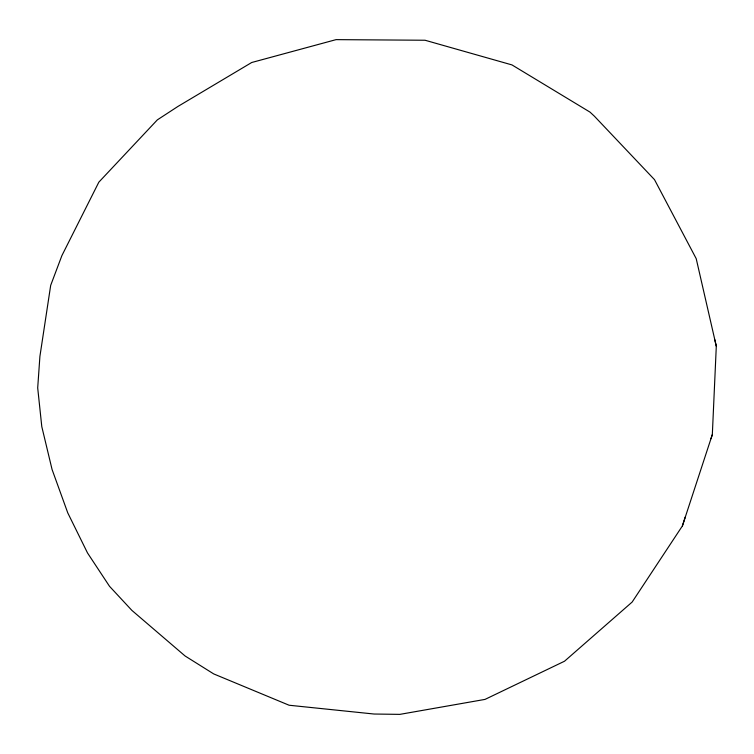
<?xml version="1.0" encoding="UTF-8"?>
<svg xmlns="http://www.w3.org/2000/svg" width="754" height="754" viewBox="0 0 754 754"><rect width="100%" height="100%" fill="white"/><g stroke="black" fill="none" stroke-linecap="round" stroke-linejoin="round"><path stroke-width="1.13" d="M710.994 438.715L712.332 434.549L716.3 346.246L714.811 339.715M716.3 346.246L696.206 258.65L654.5 179.641L594.397 116.201L590.014 112.12L511.966 64.91L425.058 40.245L336.077 39.632L251.713 62.497L177.916 106.455L157.341 119.877L98.84 182.166L61.894 255.606L50.688 285.351L39.905 356.416L37.7 387.895L41.79 426.604L52.073 469.497L67.766 512.88L87.511 552.946L109.519 586.301L131.875 610.382L185.088 655.989L213.712 673.916L289.102 705.235L374.078 714.029L399.884 714.368L485.011 699.401L564.51 661.23L632.154 602.041L682.389 525.943L685.263 517.037M682.389 525.943L712.332 434.549"/></g></svg>
